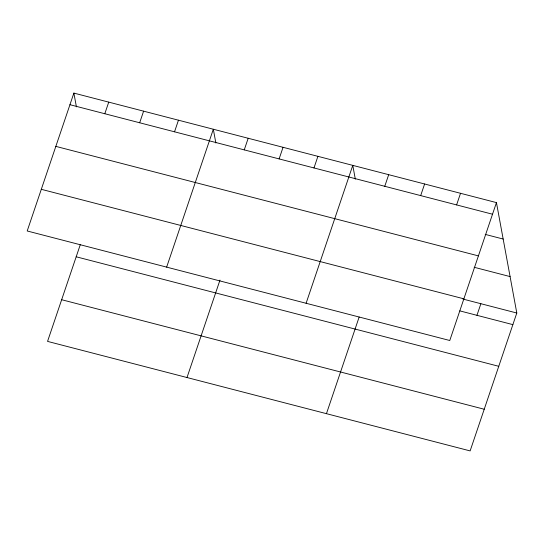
<?xml version="1.0" encoding="UTF-8"?>
<svg xmlns="http://www.w3.org/2000/svg" width="544" height="544" viewBox="0 0 544 544"><rect width="100%" height="100%" fill="white"/><g stroke="black" fill="none" stroke-linecap="round" stroke-linejoin="round"><path stroke-width="0.82" d="M73.875 93.092L27.2 230.982L449.772 340.503L496.448 202.606L73.875 93.092L76.412 106.855M104.808 113.737L108.739 102.122M80.26 244.766L47.552 341.394L470.125 450.908L516.8 313.018L496.448 202.606M139.665 122.774L143.602 111.16M174.529 131.811L178.459 120.197M166.648 267.124L213.323 129.227L215.859 142.997M244.256 149.879L248.186 138.264M187 377.536L219.98 280.106M279.12 158.916L283.05 147.302M313.983 167.946L317.914 156.339M306.102 303.266L352.777 165.369L355.314 179.139M384.764 186.293L388.695 174.678M326.448 413.671L359.156 317.043M420.682 195.602L424.612 183.988M456.6 204.911L460.53 193.297M476.952 315.323L480.882 303.708M69.945 104.7L492.517 214.22M485.207 234.389L503.166 239.04M55.835 146.377L478.414 255.891M474.164 267.274L510.082 276.583M41.303 189.312L463.882 298.826M462.924 299.057L516.8 313.018M459.809 310.876L512.87 324.632M76.187 256.782L498.766 366.302M61.656 299.717L484.228 409.238"/></g></svg>
